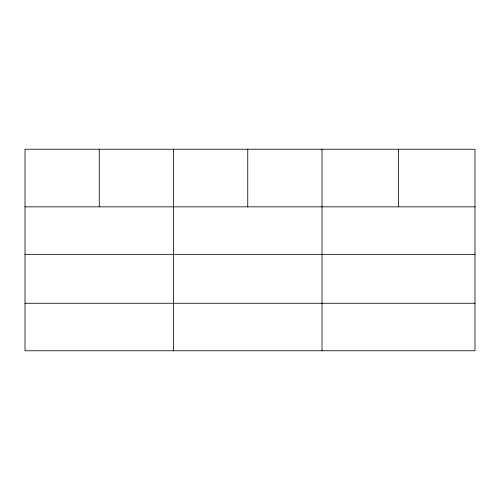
<?xml version="1.0" encoding="UTF-8"?>
<svg xmlns="http://www.w3.org/2000/svg" width="500" height="500" viewBox="0 0 500 500"><rect width="100%" height="100%" fill="white"/><g stroke="black" fill="none" stroke-linecap="round" stroke-linejoin="round"><path stroke-width="0.75" d="M475 254.338L475 149.231L25 149.231L25 350.769L475 350.769L475 254.338L25 254.338M25 206.844L475 206.844M25 303.275L475 303.275M398.5 149.231L398.5 206.844M322 149.231L322 350.769M247.75 149.231L247.75 206.844M173.5 149.231L173.5 350.769M99.25 149.231L99.25 206.844"/></g></svg>
